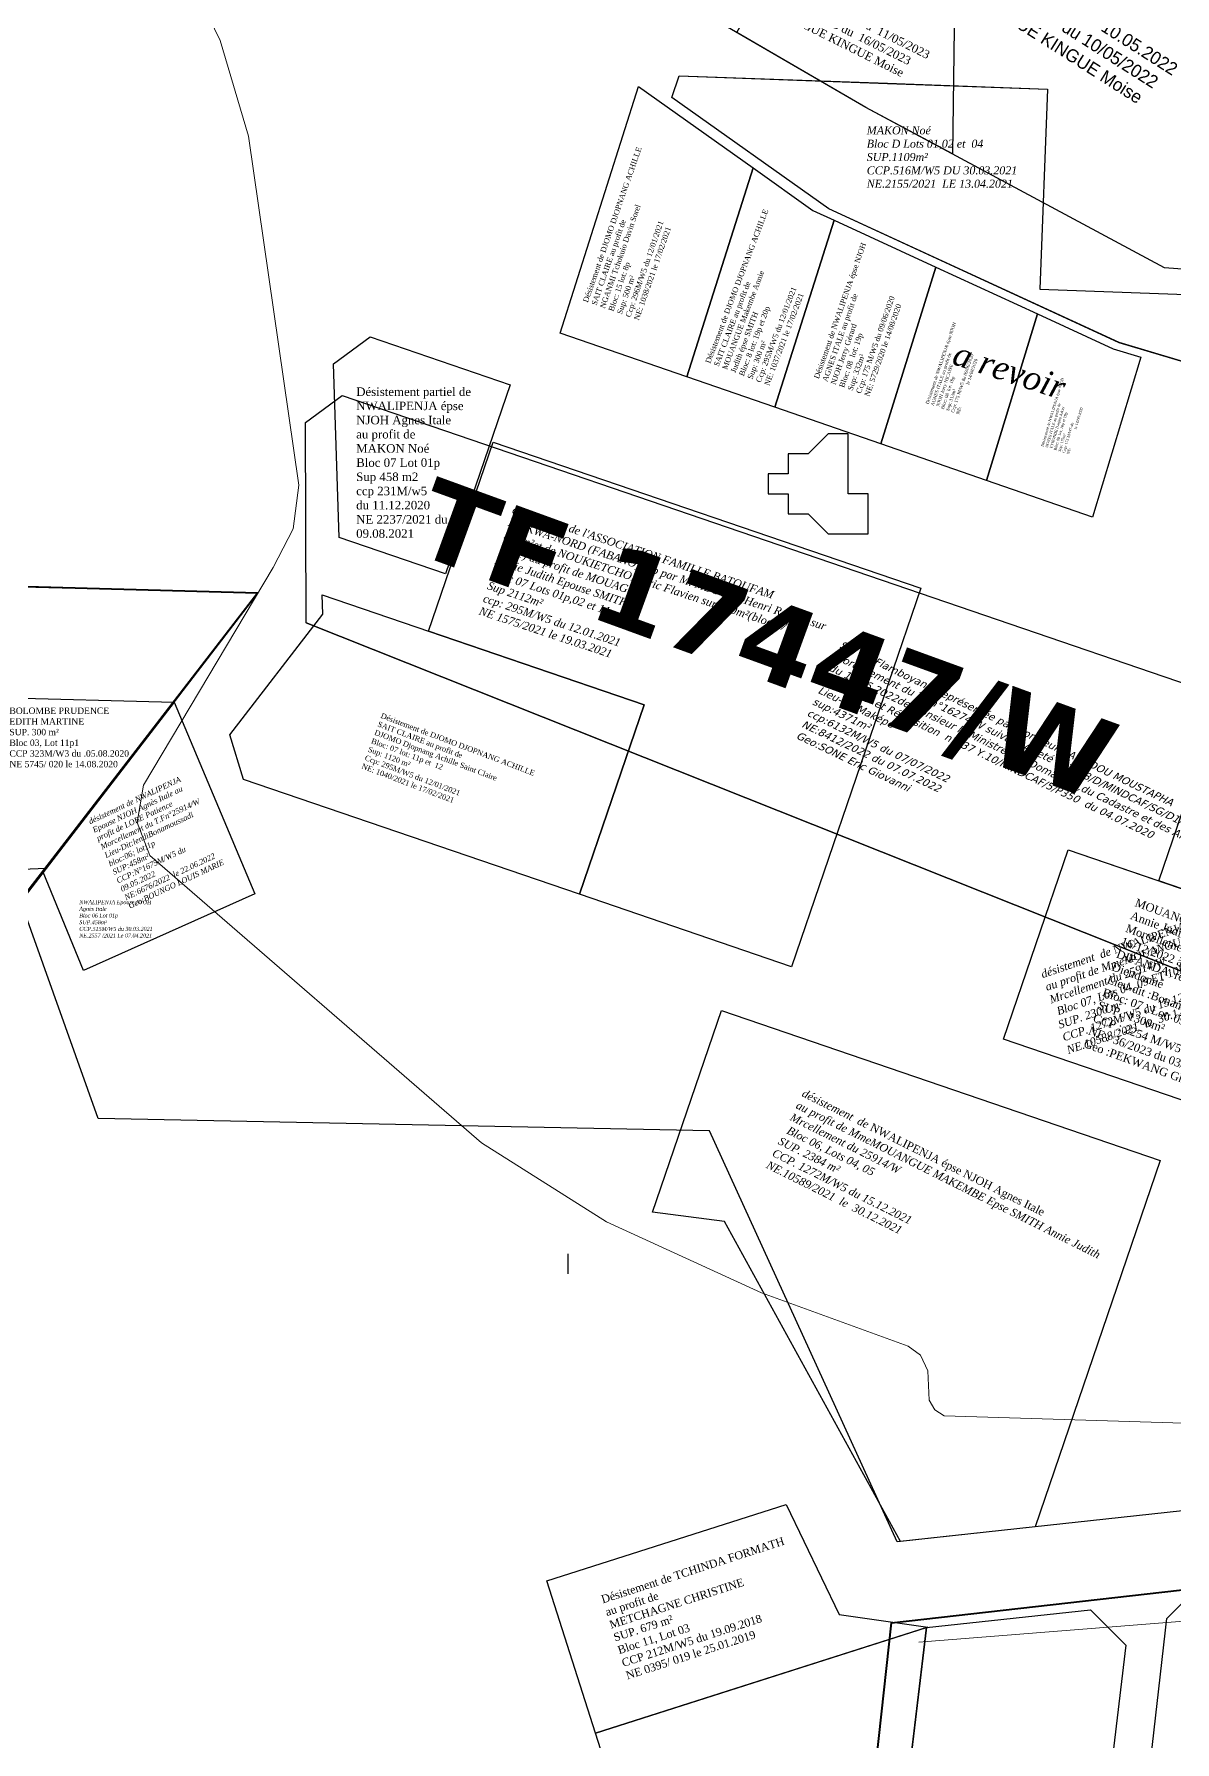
# Model space of a CAD drawing. Header units: millimetres. Extents: x 579832 to 917290, y 449831 to 1452191.
# Drawn here: x 581924.3 to 582067, y 450574 to 450787.4 of the extents above; entities that cross this region are included whole.
import ezdxf

# ---------------------------------------------------------------- set-up
doc = ezdxf.new("R2010")
doc.units = ezdxf.units.MM
doc.header["$LTSCALE"] = 10
for name, color, linetype in [('DPE', 2, 'Continuous'), ('ECHANGEUR_PONT', 7, 'Continuous'), ('end maj 26 02 2021', 7, 'Continuous'), ('MAJ AVRIL 2021', 7, 'Continuous'), ('MAJ DEC 2021', 7, 'Continuous'), ('MAJ FEV 2022', 7, 'Continuous'), ('MAJ JAN 2022', 1, 'Continuous'), ('MAJ JUILLET 2021', 7, 'Continuous'), ('MAJ MARS 2022', 7, 'Continuous'), ('TF ANNULE-RETIRE', 6, 'Continuous')]:
    doc.layers.add(name, color=color, linetype=linetype)
doc.layers.add('MAJ APRES LE 13.01.2023', color=222, linetype='Continuous', lineweight=30)
doc.layers.add('Roads_others', color=24, linetype='Continuous', lineweight=9)
doc.styles.add('Times 1.0', font='times.ttf', dxfattribs={"width": 0.99, "height": 1})
doc.styles.add('Times 1.5', font='times.ttf', dxfattribs={"width": 0.99, "height": 0.75})

msp = doc.modelspace()

# ---------------------------------------------------------------- linework, layer by layer
at = {"color": 3, "lineweight": 30, "flags": 128}
msp.add_lwpolyline([(582150.28, 450798.37), (582154.21, 450782.72), (582189.27, 450768.17), (582212.07, 450754.41), (582219.42, 450701.36), (582213.11, 450692.35), (582188.51, 450705.4), (582158.65, 450719.07), (582132.19, 450734.56), (582118.26, 450752.61), (582094.86, 450756.06), (582065.67, 450758.22), (582028.31, 450778.29), (581975.86, 450808.79)], dxfattribs=at)
msp.add_lwpolyline([(582150.28, 450798.37), (582154.21, 450782.72), (582189.27, 450768.17), (582212.07, 450754.41), (582219.42, 450701.36), (582213.11, 450692.35), (582188.51, 450705.4), (582158.65, 450719.07), (582132.19, 450734.56), (582118.26, 450752.61), (582094.86, 450756.06), (582065.67, 450758.22), (582028.31, 450778.29), (581975.86, 450808.79)], dxfattribs=at)
at = {"color": 2, "lineweight": 30, "flags": 128}
msp.add_lwpolyline([(581958.26, 450738.89), (581962.84, 450742.27), (582088.12, 450699.46), (582089.34, 450661.74), (581958.35, 450713.87)], close=True, dxfattribs=at)
at = {"color": 251, "linetype": 'ByBlock', "lineweight": -3, "ltscale": 0.0014, "flags": 128}
msp.add_lwpolyline([(581981.73, 450736.46), (582035.19, 450718.2), (582019.02, 450670.89), (581992.53, 450679.94), (582000.61, 450703.6), (581973.65, 450712.82)], close=True, dxfattribs=at)
msp.add_lwpolyline([(581981.73, 450736.46), (582035.19, 450718.2), (582019.02, 450670.89), (581992.53, 450679.94), (582000.61, 450703.6), (581973.65, 450712.82)], close=True, dxfattribs=at)
at = {"color": 150, "lineweight": -3, "flags": 128}
msp.add_lwpolyline([(581981.73, 450736.46), (582035.19, 450718.2)], dxfattribs=at)
msp.add_lwpolyline([(581981.73, 450736.46), (582035.19, 450718.2)], dxfattribs=at)
at = {"color": 0, "flags": 128}
msp.add_lwpolyline([(581958.35, 450713.87), (582089.34, 450661.74)], dxfattribs=at)
at = {"color": 7, "lineweight": 40, "flags": 128}
msp.add_lwpolyline([(582430.3, 450712.29), (582506.29, 450667.85), (582281.53, 450435.6), (582023.63, 450516.96), (582031.51, 450588.86), (582189.17, 450606.75), (582205.02, 450609.85), (582261.3, 450615.03), (582311.98, 450601.99), (582363.8, 450620.85)], close=True, dxfattribs=at)
at = {"flags": 128}
msp.add_lwpolyline([(582053.61, 450685.49), (582102.81, 450668.68), (582094.73, 450645.02), (582045.52, 450661.84), (582053.61, 450685.49)], dxfattribs=at)
at = {"layer": 'ECHANGEUR_PONT', "color": 150, "lineweight": -3, "flags": 128}
msp.add_lwpolyline([(581941.83, 450703.93), (581951.9, 450680), (581930.5, 450670.4), (581925.45, 450682.69)], close=True, dxfattribs=at)
msp.add_lwpolyline([(581941.83, 450703.93), (581951.9, 450680), (581930.5, 450670.4), (581925.45, 450682.69)], close=True, dxfattribs=at)
at = {"layer": 'end maj 26 02 2021', "color": 1, "flags": 128}
msp.add_lwpolyline([(581929, 450990.99), (581996.59, 450953.66), (582059.54, 450889.44), (582115.48, 450889.84), (582136.29, 450909.96), (582187.47, 450919.37), (582230.56, 450912.65), (582250.77, 450880.36), (582249.42, 450835.97), (582254.81, 450799.65), (582256.25, 450773.87), (582301.25, 450773.87), (582363.01, 450702.31), (582329.06, 450631.24), (582294.66, 450585.53), (582264.37, 450624.21), (582032.25, 450599), (582008.77, 450650.37), (581932.34, 450651.91), (581922.64, 450679.04), (581952.28, 450717.61), (581631.06, 450726.12)], dxfattribs=at)
msp.add_lwpolyline([(581929, 450990.99), (581996.59, 450953.66), (582059.54, 450889.44), (582115.48, 450889.84), (582136.29, 450909.96), (582187.47, 450919.37), (582230.56, 450912.65), (582250.77, 450880.36), (582249.42, 450835.97), (582254.81, 450799.65), (582256.25, 450773.87), (582301.25, 450773.87), (582363.01, 450702.31), (582329.06, 450631.24), (582294.66, 450585.53), (582264.37, 450624.21), (582032.25, 450599), (582008.77, 450650.37), (581932.34, 450651.91), (581922.64, 450679.04), (581952.28, 450717.61), (581631.06, 450726.12)], dxfattribs=at)
at = {"layer": 'end maj 26 02 2021', "color": 1, "lineweight": 30, "flags": 128}
msp.add_lwpolyline([(581929, 450990.99), (581996.59, 450953.66), (582059.54, 450889.44), (582115.48, 450889.84), (582136.29, 450909.96), (582187.47, 450919.37), (582230.56, 450912.65), (582250.77, 450880.36), (582249.42, 450835.97), (582254.81, 450799.65), (582256.25, 450773.87), (582301.25, 450773.87), (582363.01, 450702.31), (582329.06, 450631.24), (582294.66, 450585.53), (582264.37, 450624.21), (582032.25, 450599), (582008.77, 450650.37), (581932.34, 450651.91), (581922.64, 450679.04), (581952.28, 450717.61), (581631.06, 450726.12)], dxfattribs=at)
msp.add_lwpolyline([(581929, 450990.99), (581996.59, 450953.66), (582059.54, 450889.44), (582115.48, 450889.84), (582136.29, 450909.96), (582187.47, 450919.37), (582230.56, 450912.65), (582250.77, 450880.36), (582249.42, 450835.97), (582254.81, 450799.65), (582256.25, 450773.87), (582301.25, 450773.87), (582363.01, 450702.31), (582329.06, 450631.24), (582294.66, 450585.53), (582264.37, 450624.21), (582032.25, 450599), (582008.77, 450650.37), (581932.34, 450651.91), (581922.64, 450679.04), (581952.28, 450717.61), (581631.06, 450726.12)], dxfattribs=at)
at = {"layer": 'end maj 26 02 2021', "color": 150}
for points in [[(581999.88, 450780.9), (582014.22, 450770.73), (582005.93, 450744.61), (581990.1, 450750.08)], [(581999.88, 450780.9), (582014.22, 450770.73), (582005.93, 450744.61), (581990.1, 450750.08)], [(582014.22, 450770.73), (582021.7, 450765.42), (582024.37, 450764.19), (582016.94, 450740.81), (582005.93, 450744.62)], [(582014.22, 450770.73), (582021.7, 450765.42), (582024.37, 450764.19), (582016.94, 450740.81), (582005.93, 450744.62)], [(582024.37, 450764.19), (582037.09, 450758.33), (582030.18, 450736.23), (582016.94, 450740.81)], [(582024.37, 450764.19), (582037.09, 450758.33), (582030.18, 450736.23), (582016.94, 450740.81)], [(582037.09, 450758.33), (582049.8, 450752.47), (582043.41, 450731.66), (582030.18, 450736.23)], [(582037.09, 450758.33), (582049.8, 450752.47), (582043.41, 450731.66), (582030.18, 450736.23)], [(582049.8, 450752.47), (582059.25, 450748.12), (582062.71, 450747.09), (582056.64, 450727.09), (582043.41, 450731.66)], [(582049.8, 450752.47), (582059.25, 450748.12), (582062.71, 450747.09), (582056.64, 450727.09), (582043.41, 450731.66)], [(582077.6, 450595.66), (582080.25, 450588.88), (582091.18, 450589.92), (582088.99, 450570.7), (582096.33, 450569.87), (582094.94, 450557.63), (582087.6, 450558.46), (582085.77, 450542.28), (582060.93, 450545.1), (582065.95, 450589.43), (582071.48, 450594.96)], [(582077.6, 450595.66), (582080.25, 450588.88), (582091.18, 450589.92), (582088.99, 450570.7), (582096.33, 450569.87), (582094.94, 450557.63), (582087.6, 450558.46), (582085.77, 450542.28), (582060.93, 450545.1), (582065.95, 450589.43), (582071.48, 450594.96)], [(582056.43, 450590.52), (582060.81, 450586.09), (582056.27, 450548), (582031.44, 450550.96), (582035.89, 450588.3)], [(582056.43, 450590.52), (582060.81, 450586.09), (582056.27, 450548), (582031.44, 450550.96), (582035.89, 450588.3)], [(582035.89, 450588.28), (582030, 450538.83), (582008.29, 450531.91), (581994.52, 450575.08)], [(582035.89, 450588.28), (582030, 450538.83), (582008.29, 450531.91), (581994.52, 450575.08)]]:
    msp.add_lwpolyline(points, close=True, dxfattribs=at)
at = {"layer": 'end maj 26 02 2021', "flags": 128}
for points in [[(582023.61, 450737.49), (582023.61, 450737.49), (582021.11, 450734.99), (582021.11, 450734.99), (582018.61, 450734.99), (582018.61, 450734.99), (582018.61, 450732.49), (582018.61, 450732.49), (582016.11, 450732.49), (582016.11, 450732.49), (582016.11, 450729.99), (582016.11, 450729.99), (582018.61, 450729.99), (582018.61, 450727.49), (582021.11, 450727.49), (582023.61, 450724.99), (582023.61, 450724.99)], [(582023.61, 450737.49), (582023.61, 450737.49), (582021.11, 450734.99), (582021.11, 450734.99), (582018.61, 450734.99), (582018.61, 450734.99), (582018.61, 450732.49), (582018.61, 450732.49), (582016.11, 450732.49), (582016.11, 450732.49), (582016.11, 450729.99), (582016.11, 450729.99), (582018.61, 450729.99), (582018.61, 450727.49), (582021.11, 450727.49), (582023.61, 450724.99), (582023.61, 450724.99)], [(582023.61, 450724.99), (582023.61, 450724.99), (582026.11, 450724.99), (582026.11, 450724.99), (582028.61, 450724.99), (582028.61, 450727.49), (582028.61, 450727.49), (582028.61, 450729.99), (582026.11, 450729.99), (582026.11, 450732.49), (582026.11, 450732.49), (582026.11, 450734.99), (582026.11, 450734.99), (582026.11, 450737.49), (582026.11, 450737.49), (582023.61, 450737.49), (582023.61, 450737.49)], [(582023.61, 450724.99), (582023.61, 450724.99), (582026.11, 450724.99), (582026.11, 450724.99), (582028.61, 450724.99), (582028.61, 450727.49), (582028.61, 450727.49), (582028.61, 450729.99), (582026.11, 450729.99), (582026.11, 450732.49), (582026.11, 450732.49), (582026.11, 450734.99), (582026.11, 450734.99), (582026.11, 450737.49), (582026.11, 450737.49), (582023.61, 450737.49), (582023.61, 450737.49)], [(581991.11, 450632.49), (581991.11, 450634.99)], [(581991.11, 450632.49), (581991.11, 450634.99)]]:
    msp.add_lwpolyline(points, dxfattribs=at)
at = {"layer": 'end maj 26 02 2021', "color": 3, "linetype": 'ByBlock', "lineweight": 40, "ltscale": 0.0014, "flags": 128}
msp.add_lwpolyline([(581632.4, 450726.36), (581952.28, 450717.61), (581922.59, 450679.11)], dxfattribs=at)
at = {"layer": 'end maj 26 02 2021', "color": 1, "linetype": 'ByBlock', "lineweight": -3, "ltscale": 0.0014, "flags": 128}
for points in [[(581632.4, 450726.36), (581952.28, 450717.61), (581922.59, 450679.11)], [(581632.4, 450726.36), (581952.28, 450717.61), (581922.59, 450679.11)], [(581816.78, 450721.08), (581952.28, 450717.61), (581922.64, 450679.04)], [(581816.78, 450721.08), (581952.28, 450717.61), (581922.64, 450679.04)]]:
    msp.add_lwpolyline(points, dxfattribs=at)
at = {"layer": 'end maj 26 02 2021', "color": 150, "lineweight": -3, "flags": 128}
for points in [[(581919.73, 450704.53), (581941.83, 450703.93), (581925.83, 450683.18), (581919.73, 450682.92)], [(581919.73, 450704.53), (581941.83, 450703.93), (581925.83, 450683.18), (581919.73, 450682.92)], [(582018.34, 450603.67), (582024.99, 450589.92), (582036.07, 450588.34), (581994.52, 450575.08), (581988.44, 450594.13)], [(582018.34, 450603.67), (582024.99, 450589.92), (582036.07, 450588.34), (581994.52, 450575.08), (581988.44, 450594.13)]]:
    msp.add_lwpolyline(points, close=True, dxfattribs=at)
at = {"layer": 'MAJ APRES LE 13.01.2023', "flags": 128}
msp.add_lwpolyline([(582026.26, 450813.09), (582035.19, 450808.15), (582039.51, 450800.73), (582039.15, 450772.47), (582028.31, 450778.29), (582012.19, 450787.66)], close=True, dxfattribs=at)
at = {"layer": 'MAJ AVRIL 2021', "color": 150, "linetype": 'ByBlock', "lineweight": -3, "ltscale": 0.0014, "flags": 128}
msp.add_lwpolyline([(582004.99, 450782.24), (582031.04, 450781.29), (582051.03, 450780.56), (582050.08, 450755.58), (582090.05, 450754.12), (582089.52, 450740.12), (582089.43, 450740.12), (582089.43, 450740.12), (582089.43, 450740.12), (582060.01, 450748.88), (582023.68, 450765.62), (582023.68, 450765.62), (582004.07, 450779.53)], close=True, dxfattribs=at)
msp.add_lwpolyline([(582004.99, 450782.24), (582031.04, 450781.29), (582051.03, 450780.56), (582050.08, 450755.58), (582090.05, 450754.12), (582089.52, 450740.12), (582089.43, 450740.12), (582089.43, 450740.12), (582089.43, 450740.12), (582060.01, 450748.88), (582023.68, 450765.62), (582023.68, 450765.62), (582004.07, 450779.53)], close=True, dxfattribs=at)
at = {"layer": 'MAJ DEC 2021', "color": 250, "lineweight": -3, "flags": 128}
msp.add_lwpolyline([(582073.05, 450705.27), (582110.9, 450692.34), (582094.73, 450645.02), (582045.52, 450661.84), (582053.61, 450685.49), (582064.96, 450681.62)], close=True, dxfattribs=at)
msp.add_lwpolyline([(582073.05, 450705.27), (582110.9, 450692.34), (582094.73, 450645.02), (582045.52, 450661.84), (582053.61, 450685.49), (582064.96, 450681.62)], close=True, dxfattribs=at)
at = {"layer": 'MAJ DEC 2021', "lineweight": -3, "flags": 128}
msp.add_lwpolyline([(582010.26, 450665.43), (582065.14, 450646.67), (582049.5, 450600.88), (582032.64, 450599.05), (582010.64, 450639.05), (582001.64, 450640.2)], close=True, dxfattribs=at)
msp.add_lwpolyline([(582010.26, 450665.43), (582065.14, 450646.67), (582049.5, 450600.88), (582032.64, 450599.05), (582010.64, 450639.05), (582001.64, 450640.2)], close=True, dxfattribs=at)
at = {"layer": 'MAJ JAN 2022', "color": 250, "lineweight": -3, "flags": 128}
msp.add_lwpolyline([(582073.05, 450705.27), (582110.9, 450692.34), (582102.81, 450668.68), (582064.96, 450681.62), (582073.05, 450705.27)], dxfattribs=at)
msp.add_lwpolyline([(582073.05, 450705.27), (582110.9, 450692.34), (582102.81, 450668.68), (582064.96, 450681.62), (582073.05, 450705.27)], dxfattribs=at)
at = {"layer": 'MAJ JUILLET 2021', "color": 6, "lineweight": -3, "flags": 128}
msp.add_lwpolyline([(582004.99, 450782.25), (582031.04, 450781.3), (582051.03, 450780.56), (582050.08, 450755.58), (582090.06, 450754.12), (582089.53, 450740.13), (582089.44, 450740.13), (582060.01, 450748.89), (582023.69, 450765.62), (582004.07, 450779.54)], close=True, dxfattribs=at)
at = {"layer": 'MAJ JUILLET 2021', "color": 250, "lineweight": -3, "flags": 128}
msp.add_lwpolyline([(582004.99, 450782.25), (582031.04, 450781.3), (582051.03, 450780.56), (582050.08, 450755.58), (582090.06, 450754.12), (582089.53, 450740.13), (582089.44, 450740.13), (582060.01, 450748.89), (582023.69, 450765.62), (582004.07, 450779.54)], close=True, dxfattribs=at)
at = {"layer": 'Roads_others'}
for points in [[(581992.14, 451085.58), (581943.57, 451039.53), (581938.07, 451031.84), (581933.98, 451021.26), (581926.95, 450907.84), (581927.73, 450870.57), (581931.19, 450825.32), (581933.73, 450814.68), (581939.02, 450804.26), (581947.6, 450786.67), (581951.12, 450774.7), (581957.41, 450731.07), (581956.73, 450725.6), (581954.21, 450720.8), (581938.01, 450693.57), (581937.2, 450688.91), (581938.77, 450684.77), (581980.26, 450648.88), (581995.9, 450638.98), (582015.25, 450630.13), (582033.61, 450623.46), (582035.14, 450622.34), (582036.07, 450620.39), (582036.22, 450616.7)], [(581992.14, 451085.58), (581943.57, 451039.53), (581938.07, 451031.84), (581933.98, 451021.26), (581926.95, 450907.84), (581927.73, 450870.57), (581931.19, 450825.32), (581933.73, 450814.68), (581939.02, 450804.26), (581947.6, 450786.67), (581951.12, 450774.7), (581957.41, 450731.07), (581956.73, 450725.6), (581954.21, 450720.8), (581938.01, 450693.57), (581937.2, 450688.91), (581938.77, 450684.77), (581980.26, 450648.88), (581995.9, 450638.98), (582015.25, 450630.13), (582033.61, 450623.46), (582035.14, 450622.34), (582036.07, 450620.39), (582036.22, 450616.7)], [(582036.22, 450616.7), (582036.94, 450615.51), (582038.12, 450614.77), (582077.64, 450613.55), (582079.7, 450612.7), (582080.74, 450610.78), (582082.8, 450590.26)], [(582034.95, 450586.45), (582082.8, 450590.26), (582108.55, 450593.18), (582225.55, 450606.43), (582229.13, 450606.52), (582233.22, 450605.78), (582261.15, 450599.23)]]:
    msp.add_lwpolyline(points, dxfattribs=at)
at = {"layer": 'TF ANNULE-RETIRE', "color": 251, "lineweight": 30, "flags": 128}
for points in [[(581966.35, 450749.62), (581983.86, 450743.63), (581975.77, 450719.98), (581962.46, 450724.53), (581961.77, 450746.24)], [(581966.35, 450749.62), (581983.86, 450743.63), (581975.77, 450719.98), (581962.46, 450724.53), (581961.77, 450746.24)], [(581960.33, 450717.35), (582000.61, 450703.6), (581992.53, 450679.94), (581950.49, 450694.3), (581948.81, 450699.87), (581960.42, 450714.94)], [(581960.33, 450717.35), (582000.61, 450703.6), (581992.53, 450679.94), (581950.49, 450694.3), (581948.81, 450699.87), (581960.42, 450714.94)]]:
    msp.add_lwpolyline(points, close=True, dxfattribs=at)

# ---------------------------------------------------------------- texts
at = {"color": 3, "insert": (582062.22, 450679.44), "char_height": 1.0221, "width": 28.0004, "attachment_point": 1, "rotation": 340.0313}
msp.add_mtext('{\\fTimes New Roman|b0|i0|c0|p18;MOUANGUE MAKEMBE Epse SMITH Annie Judith\\P\\C1;Morcellement du T.F N°25914/W établi le 16/12/2022 à la Demande de la Famille DIPANDA  représentée par M.NJOH EITEL Dieudonné\\P\\C256;Lieu-dit :Bonamoussadi\\PBloc: 07 ; Lot: 09 et 10p2\\PSUP : 1300m²\\PCCP : 2254 M/W5 du  22/ 12/2022\\PNE : 36/2023 du 03/01/2023\\P\\C1;Geo :PEKWANG Ghislain }', dxfattribs=at)
at = {"layer": 'DPE', "lineweight": 80, "insert": (581974.64, 450732.22), "char_height": 10, "attachment_point": 1, "rotation": 339.9941}
msp.add_mtext_dynamic_manual_height_columns('{\\fVerdana|b1|i0|c0|p34;\\C2;TF 17447/W}', width=2477.1838, gutter_width=12.5, heights=[0], dxfattribs=at)
at = {"layer": 'end maj 26 02 2021', "attachment_point": 1}
for s, width, heights, insert, char_height, rotation in [('{\\fTimes New Roman|b0|i0|c0|p18;\\C1;Désistement de DJOMO DJOPNANG ACHILLE\\PSAIT CLAIRE au profit de\\C256;\\PNGANMI Tchokuio Davin Sorel \\PBloc: 15 lot: 8p\\PSup: 500 m²\\PCcp: 296M/W5 du 12/01/2021\\PNE: 1038/2021 le 17/02/2021}', 112.8201, [58.78], (581992.92, 450754.07), 0.675, 70.7993), ('{\\fTimes New Roman|b0|i0|c0|p18;\\C1;Désistement de DJOMO DJOPNANG ACHILLE\\PSAIT CLAIRE au profit de\\C256;\\PNGANMI Tchokuio Davin Sorel \\PBloc: 15 lot: 8p\\PSup: 500 m²\\PCcp: 296M/W5 du 12/01/2021\\PNE: 1038/2021 le 17/02/2021}', 112.8201, [58.78], (581992.92, 450754.07), 0.675, 70.7993), ('{\\fTimes New Roman|b0|i0|c0|p18;\\C1;Désistement de DJOMO DJOPNANG ACHILLE\\PSAIT CLAIRE au profit de\\C256;\\PMOUANGUE Makembe Annie \\PJudith épse SMITH \\PBloc: 8 lot: 19p et 20p\\PSup: 300 m²\\PCcp: 295M/W5 du 12/01/2021\\PNE: 1037/2021 le 17/02/2021}', 112.8201, [58.78], (582008.22, 450746.48), 0.675, 69.1788), ('{\\fTimes New Roman|b0|i0|c0|p18;\\C1;Désistement de DJOMO DJOPNANG ACHILLE\\PSAIT CLAIRE au profit de\\C256;\\PMOUANGUE Makembe Annie \\PJudith épse SMITH \\PBloc: 8 lot: 19p et 20p\\PSup: 300 m²\\PCcp: 295M/W5 du 12/01/2021\\PNE: 1037/2021 le 17/02/2021}', 112.8201, [58.78], (582008.22, 450746.48), 0.675, 69.1788), ('{\\fTimes New Roman|b0|i0|c0|p18;\\C1;Désistement de NWALIPENJA épse NJOH \\PAGNES ITALE au profit de\\C256;\\PNJOH Jerry Gérard\\PBloc: 08  lot: 19p\\PSup: 332m²\\PCcp: 175 M/W5 du 09/06/2020\\PNE: 5729/2020 le 14/08/2020}', 75.9581, [29.33], (582021.8, 450744.53), 0.669, 70.6629), ('{\\fTimes New Roman|b0|i0|c0|p18;\\C1;Désistement de NWALIPENJA épse NJOH \\PAGNES ITALE au profit de\\C256;\\PNJOH Jerry Gérard\\PBloc: 08  lot: 19p\\PSup: 332m²\\PCcp: 175 M/W5 du 09/06/2020\\PNE: 5729/2020 le 14/08/2020}', 75.9581, [29.33], (582021.8, 450744.53), 0.669, 70.6629), ('{\\fTimes New Roman|b0|i0|c0|p18;\\C1;Désistement de NWALIPENJA épse NJOH \\PAGNES ITALE au profit de\\C256;\\P NJOH Jerry NICAISE\\PBloc: 08  lot: 19p\\PSup: 313m²\\PCcp: 175 M/W5 du 09/06/2020\\PNE: 5728/2020 le 14/08/2020}', 75.9581, [29.33], (582035.78, 450741.29), 0.4014, 71.3356), ('{\\fTimes New Roman|b0|i0|c0|p18;\\C1;Désistement de NWALIPENJA épse NJOH \\PAGNES ITALE au profit de\\C256;\\P NJOH Jerry NICAISE\\PBloc: 08  lot: 19p\\PSup: 313m²\\PCcp: 175 M/W5 du 09/06/2020\\PNE: 5728/2020 le 14/08/2020}', 75.9581, [29.33], (582035.78, 450741.29), 0.4014, 71.3356), ('\\pt1.673;{\\fTimes New Roman|b0|i0|c0|p18;\\C1;Désistement de NWALIPENJA épse NJOH \\PAGNES ITALE au profit de\\C256;\\P ETHONDE Danjou Adors \\PBloc: 08  lot: 18p et 19p\\PSup: 175m²\\PCcp: 175 M/W5 du 09/06/2020\\PNE: 5727/2020 le 14/08/2020}', 75.9581, [29.33], (582050.2, 450735.95), 0.3345, 73.413), ('\\pt1.673;{\\fTimes New Roman|b0|i0|c0|p18;\\C1;Désistement de NWALIPENJA épse NJOH \\PAGNES ITALE au profit de\\C256;\\P ETHONDE Danjou Adors \\PBloc: 08  lot: 18p et 19p\\PSup: 175m²\\PCcp: 175 M/W5 du 09/06/2020\\PNE: 5727/2020 le 14/08/2020}', 75.9581, [29.33], (582050.2, 450735.95), 0.3345, 73.413)]:
    msp.add_mtext_dynamic_manual_height_columns(s, width=width, gutter_width=12.5, heights=heights, dxfattribs=dict(at, insert=insert, char_height=char_height, rotation=rotation))
at = {"layer": 'end maj 26 02 2021', "color": 0, "linetype": 'ByBlock', "insert": (582015.86, 450757.04), "char_height": 3, "width": 42.2377, "attachment_point": 1, "rotation": 341.7472}
msp.add_mtext('{\\fTimes New Roman|b0|i1|c0|p18;\\C1;Coordonnées a revoir }', dxfattribs=at)
msp.add_mtext('{\\fTimes New Roman|b0|i1|c0|p18;\\C1;Coordonnées a revoir }', dxfattribs=at)
at = {"layer": 'end maj 26 02 2021', "color": 251, "linetype": 'ByBlock', "insert": (581964.59, 450743.29), "char_height": 1.0636, "width": 14.948, "attachment_point": 1}
msp.add_mtext('{\\fTimes New Roman|b0|i0|c0|p18;\\C1;Désistement partiel de\\C150; \\PNWALIPENJA épse \\PNJOH Agnes Itale\\P\\C1;au profit de \\P\\C150;MAKON Noé \\PBloc 07 Lot 01p\\PSup 458 m2\\Pccp 231M/w5\\Pdu 11.12.2020\\PNE 2237/2021 du 09.08.2021}', dxfattribs=at)
at = {"layer": 'end maj 26 02 2021', "color": 251, "linetype": 'ByBlock', "insert": (581984.34, 450728.55), "char_height": 1, "width": 42.2377, "attachment_point": 1, "rotation": 341.7472}
msp.add_mtext("{\\fTimes New Roman|b0|i1|c0|p18;désistement de l'ASSOCIATION FAMILLE BATOUFAM D'AKWA-NORD (FABANO) rép par M. MBOUMI Henri Robert  sur 500m²et de NOUKIETCHOP Eric Flavien sur 200m²(bloc 07 lot 11p1) au profit de MOUAGUE \\PAnnie Judith Epouse SMITH\\PBloc 07 Lots 01p,02 et 11p\\PSup 2112m²\\Pccp: 295M/W5 du 12.01.2021\\PNE 1575/2021 le 19.03.2021}", dxfattribs=at)
at = {"layer": 'end maj 26 02 2021', "color": 150, "linetype": 'ByBlock', "lineweight": -3, "ltscale": 0.0014, "attachment_point": 1, "style": 'Times 1.0'}
for s, insert, char_height, width in [('{\\C256;BOLOMBE PRUDENCE \\PEDITH MARTINE\\PSUP. 300 m²\\PBloc 03, Lot 11p1\\PCCP 323M/W3 du .05.08.2020\\PNE 5745/ 020 le 14.08.2020}', (581921.23, 450703.28), 0.8, 38.8272), ('{\\C256;BOLOMBE PRUDENCE \\PEDITH MARTINE\\PSUP. 300 m²\\PBloc 03, Lot 11p1\\PCCP 323M/W3 du .05.08.2020\\PNE 5745/ 020 le 14.08.2020}', (581921.23, 450703.28), 0.8, 38.8272), ('{\\fTimes New Roman|b0|i1|c0|p18;\\C7;NWALIPENJA Epouse NJOH Agnès Itale\\PBloc 06 Lot 01p \\PSUP.458m²\\PCCP.515M/W5 du 30.03.2021\\PNE.2557 /2021 Le 07.04.2021}', (581929.96, 450679.2), 0.5, 9.5365)]:
    msp.add_mtext(s, dxfattribs=dict(at, insert=insert, char_height=char_height, width=width))
for s, insert, char_height, width, rotation in [('{\\fTimes New Roman|b0|i1|c0|p18;\\C1;désistement de NWALIPENJA Epouse NJOH Agnès Ital\\C7;e au profit de LOBE Patience\\P\\C1;Morcellement du T.Fn°25914/W\\P\\C0;Lieu-Dit:lendiBonamoussadi\\Pbloc:06; lot:1p\\C7;\\PSUP:458m²\\PCCP:N°1675M/W5 du 09.05.2022\\PNE:6676/2022  le 22.06.2022\\PGeo:BOUNGO LOUIS MARIE}', (581931.03, 450689.31), 0.7, 13.3511, 25.2546), ('{\\C1;Désistement de TCHINDA FORMATH\\Pau profit de\\C256;\\PMETCHAGNE CHRISTINE \\PSUP. 679 m²\\PBloc 11, Lot 03\\PCCP 212M/W5 du 19.09.2018\\PNE 0395/ 019 le 25.01.2019}', (581995.12, 450592.25), 1, 63.6574, 17.9259), ('{\\C1;Désistement de TCHINDA FORMATH\\Pau profit de\\C256;\\PMETCHAGNE CHRISTINE \\PSUP. 679 m²\\PBloc 11, Lot 03\\PCCP 212M/W5 du 19.09.2018\\PNE 0395/ 019 le 25.01.2019}', (581995.12, 450592.25), 1, 63.6574, 17.9259)]:
    msp.add_mtext(s, dxfattribs=dict(at, insert=insert, char_height=char_height, width=width, rotation=rotation))
at = {"layer": 'MAJ APRES LE 13.01.2023', "insert": (582020.93, 450802.62), "char_height": 1.036, "width": 22.2388, "attachment_point": 1, "rotation": 333.5093}
msp.add_mtext('{\\fTimes New Roman|b0|i0|c0|p18;NDOLO KEDI Cathy Fidele\\P\\C1;Morcellement du T.F N°16994/WB     \\P\\C256;Lieu-dit : Makepe\\PBloc :02 ; Lot :5p\\PSUP :666m²\\PCCP :  2668M/W5 du  11/05/2023\\PNE : 5217/2023 du  16/05/2023\\P\\C1;Geo:KINGUE KINGUE Moise}', dxfattribs=at)
at = {"layer": 'MAJ AVRIL 2021', "color": 7, "linetype": 'ByBlock', "lineweight": -3, "ltscale": 0.0014, "insert": (582028.43, 450775.92), "char_height": 1, "width": 19.6202, "attachment_point": 1, "style": 'Times 1.5'}
msp.add_mtext('{\\fTimes New Roman|b0|i1|c0|p18;MAKON Noé\\PBloc D Lots 01,02 et  04\\PSUP.1109m²\\PCCP.516M/W5 DU 30.03.2021\\PNE.2155/2021  LE 13.04.2021}', dxfattribs=at)
msp.add_mtext('{\\fTimes New Roman|b0|i1|c0|p18;MAKON Noé\\PBloc D Lots 01,02 et  04\\PSUP.1109m²\\PCCP.516M/W5 DU 30.03.2021\\PNE.2155/2021  LE 13.04.2021}', dxfattribs=at)
at = {"layer": 'MAJ DEC 2021', "color": 251, "linetype": 'ByBlock', "lineweight": -3, "ltscale": 0.0014, "insert": (582050.1, 450670.39), "char_height": 1, "width": 64.6363, "attachment_point": 1, "rotation": 18.7262, "style": 'Times 1.0'}
for s in ['{\\fTimes New Roman|b0|i1|c0|p18;\\C1;désistement  de \\fTimes New Roman|b0|i0|c0|p18;\\W1;\\C150;NWALIPENJA épse NJOH Agnes Itale\\P\\fTimes New Roman|b0|i1|c0|p18;\\W0.99;\\C1;au profit de \\C256;MmeMOUANGUE MAKEMBE Epse SMITH Annie Judith \\PMrcellement du 25914/W\\P\\C1; \\C256;Bloc 07, Lots 04, 09 ET 10P\\PSUP. 2300 m²\\PCCP. 1272M/W5 du 15.12.2021\\PNE.10588/2021  le  30.12.2021}', '{\\fTimes New Roman|b0|i1|c0|p18;\\C250;désistement  de \\fTimes New Roman|b0|i0|c0|p18;\\W1;NWALIPENJA épse NJOH Agnes Itale\\P\\fTimes New Roman|b0|i1|c0|p18;\\W0.99;au profit de MmeMOUANGUE MAKEMBE Epse SMITH Annie Judith \\PMrcellement du 25914/W\\P Bloc 07, Lots 04, 09 ET 10P\\PSUP. 2300 m²\\PCCP. 1272M/W5 du 15.12.2021\\PNE.10588/2021  le  30.12.2021}']:
    msp.add_mtext(s, dxfattribs=at)
at = {"layer": 'MAJ DEC 2021', "linetype": 'ByBlock', "lineweight": -3, "ltscale": 0.0014, "insert": (582020.68, 450655.62), "char_height": 1, "width": 64.6363, "attachment_point": 1, "rotation": 333.5014, "style": 'Times 1.0'}
msp.add_mtext('{\\fTimes New Roman|b0|i1|c0|p18;\\C1;désistement  de \\fTimes New Roman|b0|i0|c0|p18;\\W1;\\C150;NWALIPENJA épse NJOH Agnes Itale\\P\\fTimes New Roman|b0|i1|c0|p18;\\W0.99;\\C1;au profit de \\C256;MmeMOUANGUE MAKEMBE Epse SMITH Annie Judith \\PMrcellement du 25914/W\\P\\C1; \\C256;Bloc 06, Lots 04, 05 \\PSUP. 2384 m²\\PCCP. 1272M/W5 du 15.12.2021\\PNE.10589/2021  le  30.12.2021}', dxfattribs=at)
msp.add_mtext('{\\fTimes New Roman|b0|i1|c0|p18;\\C1;désistement  de \\fTimes New Roman|b0|i0|c0|p18;\\W1;\\C150;NWALIPENJA épse NJOH Agnes Itale\\P\\fTimes New Roman|b0|i1|c0|p18;\\W0.99;\\C1;au profit de \\C256;MmeMOUANGUE MAKEMBE Epse SMITH Annie Judith \\PMrcellement du 25914/W\\P\\C1; \\C256;Bloc 06, Lots 04, 05 \\PSUP. 2384 m²\\PCCP. 1272M/W5 du 15.12.2021\\PNE.10589/2021  le  30.12.2021}', dxfattribs=at)
at = {"layer": 'MAJ FEV 2022', "color": 2, "insert": (582055.25, 450819.76), "char_height": 1.6, "width": 237.1258, "attachment_point": 1, "rotation": 327.6022}
msp.add_mtext("\\A1;{\\C256;La soci\\A0;été Civile Immobilière MVONDCAM IMMO \\PPLUS Représentée par M.NVONDO Rodrigue \\PTrésor\\P\\A1;\\C1;Morcellement du T.Fn%%D16274/W suivant Lettre n%%D0184/Y.10/MINDCAF\\P/5/P530/DNJ du 09.05.2022 du Conservateur Foncier du Wouri B \\PConsecutif \\A0;à l' Arrreté n%%D0911/D/MINDCAF/SG/D1/D12/D124 \\Pdu 28.04.2022 du Ministre des Domaines du Cadastre et des Affaires Foncières\\A1;\\P\\C256;Lieu-Dit:Makepe\\PSUP:02ha60a98ca\\PCCP:1682M/W5 du 10.05.2022\\PNE:5476/2022  du 10/05/2022 \\P\\C1;Geo:KINGUE KINGUE Moise}", dxfattribs=at)
at = {"layer": 'MAJ MARS 2022', "insert": (582025.35, 450711.65), "char_height": 0.94226, "width": 53.0374, "attachment_point": 1, "rotation": 334.4196}
msp.add_mtext('\\A1;{\\fVerdana|b0|i1|c0|p34;SCI les Flamboyants représentée par Monsieur HAMADOU MOUSTAPHA \\C1;Morcellement du T.Fn°16274/W suivant Arreté \\H0.9998x;n%%D1208/D/MINDCAF/SG/D1/D124 du 13.06.2022de Monsieur le Ministre des Domaines ,du Cadastre et des Affaires Foncières  et Réquisition  n%%D037 Y.10/MINDCAF/5/P350  du 04.07.2020\\P\\C256;Lieu-dit:Maképé\\Psup:4371m²\\Pccp:6132M/W5 du 07/07/2022\\PNE:8412/2022 du 07.07.2022\\P\\C1;Geo:SONE Eric Giovanni}', dxfattribs=at)
at = {"layer": 'TF ANNULE-RETIRE', "color": 251, "lineweight": 30, "insert": (581964.59, 450743.29), "char_height": 1.0636, "width": 14.948, "attachment_point": 1}
msp.add_mtext('{\\fTimes New Roman|b0|i0|c0|p18;Désistement partiel de \\PNWALIPENJA épse \\PNJOH Agnes Itale\\Pau profit de \\PMAKON Noé \\PBloc 07 Lot 01p\\PSup 458 m2\\Pccp 231M/w5\\Pdu 11.12.2020\\PNE 2237/2021 du 09.08.2021}', dxfattribs=at)
at = {"layer": 'TF ANNULE-RETIRE', "color": 251, "lineweight": 30, "insert": (581967.83, 450702.63), "char_height": 0.675, "attachment_point": 1, "rotation": 339.2256}
msp.add_mtext_dynamic_manual_height_columns('{\\fTimes New Roman|b0|i0|c0|p18;\\C1;Désistement de DJOMO DJOPNANG ACHILLE\\PSAIT CLAIRE au profit de\\C256;\\PDJOMO Djopnang Achille Saint Claire\\PBloc: 07 lot: 11p et  12\\PSup: 1120 m²\\PCcp: 295M/W5 du 12/01/2021\\PNE: 1040/2021 le 17/02/2021}', width=112.8201, gutter_width=12.5, heights=[58.78], dxfattribs=at)
msp.add_mtext_dynamic_manual_height_columns('{\\fTimes New Roman|b0|i0|c0|p18;\\C1;Désistement de DJOMO DJOPNANG ACHILLE\\PSAIT CLAIRE au profit de\\C256;\\PDJOMO Djopnang Achille Saint Claire\\PBloc: 07 lot: 11p et  12\\PSup: 1120 m²\\PCcp: 295M/W5 du 12/01/2021\\PNE: 1040/2021 le 17/02/2021}', width=112.8201, gutter_width=12.5, heights=[58.78], dxfattribs=at)

doc.saveas('drawing.dxf')
